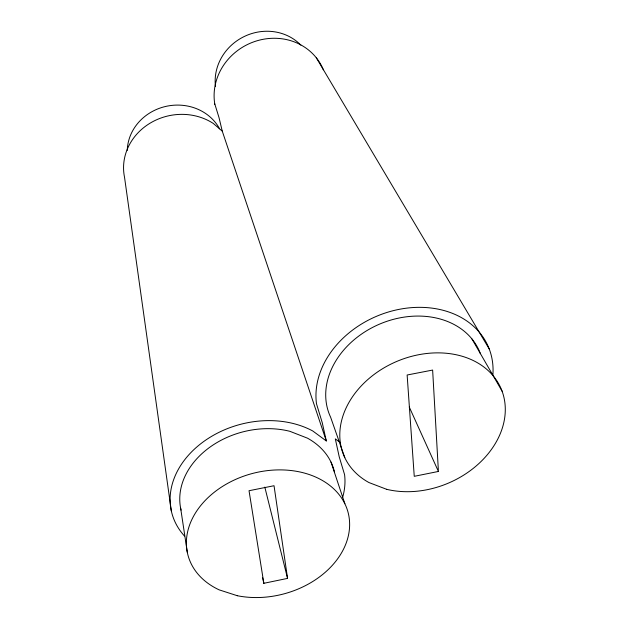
<?xml version="1.0" encoding="UTF-8"?>
<svg xmlns="http://www.w3.org/2000/svg" width="629" height="629" viewBox="0 0 629 629"><rect width="100%" height="100%" fill="white"/><g stroke="black" fill="none" stroke-linecap="round" stroke-linejoin="round"><path stroke-width="0.94" d="M263.834 583.303L287.563 578.389L274.032 485.722L249.029 490.722L263.834 583.303L262.552 577.564M438.421 471.451L414.252 476.318L407.136 375.01L432.634 370.064L438.421 471.451L409.275 407.049M492.853 375.309A91.276 72.249 -23.4 0 0 402.733 308.705A91.276 72.249 -23.4 0 0 316.481 403.755L322.229 422.641L326.309 440.96L312.747 430.967A88.658 68.207 -15 0 0 198.937 445.198A88.658 68.207 -15 0 0 184.478 536.026M340.006 442.36L335.312 438.877L339.228 456.851L344.582 474.643A88.658 68.207 -15 0 1 342.734 497.028M326.309 440.96L222.257 131.131L213.215 123.386A56.327 51.169 -12 0 0 149.93 123.268A56.327 51.169 -12 0 0 124.534 177.292L171.347 511.047M316.301 57.782L489.228 348.977M471.947 338.968L502.115 391.214M344.81 457.66L330.626 417.231A81.393 64.417 -23.4 0 1 379.727 324.053A81.393 64.417 -23.4 0 1 480.399 353.687M331.003 462.095L344.873 503.735M323.369 69.788A57.388 53.056 -27.4 0 0 256.184 41.042A57.388 53.056 -27.4 0 0 214.741 103.793L219.026 117.647L222.257 131.131M264.817 487.121L287.563 578.389M180.665 508.326L187.308 552.317M214.741 103.793L214.756 104.414M181.066 510.15A79.057 60.816 -15 0 1 209.638 447.368A79.057 60.816 -15 0 1 289.875 431.313L307.51 438.185A79.057 60.816 -15 0 1 334.455 471.821M215.495 86.598A49.707 46.263 -28 0 1 244.131 36.561A49.707 46.263 -28 0 1 300.843 45.123M127.262 150.417A48.81 44.675 -11.6 0 1 165.506 106.482A48.81 44.675 -11.6 0 1 219.6 128.835M237.298 595.718L219.167 589.86A82.863 62.224 -15.1 0 1 229.53 482.364A82.863 62.224 -15.1 0 1 349.52 521.15A82.863 62.224 -15.1 0 1 237.298 595.718M386.631 489.307L368.964 482.561A85.434 66.092 -23.1 0 1 388.227 365.496A85.434 66.092 -23.1 0 1 505.291 410.194A85.434 66.092 -23.1 0 1 386.631 489.307"/></g></svg>
